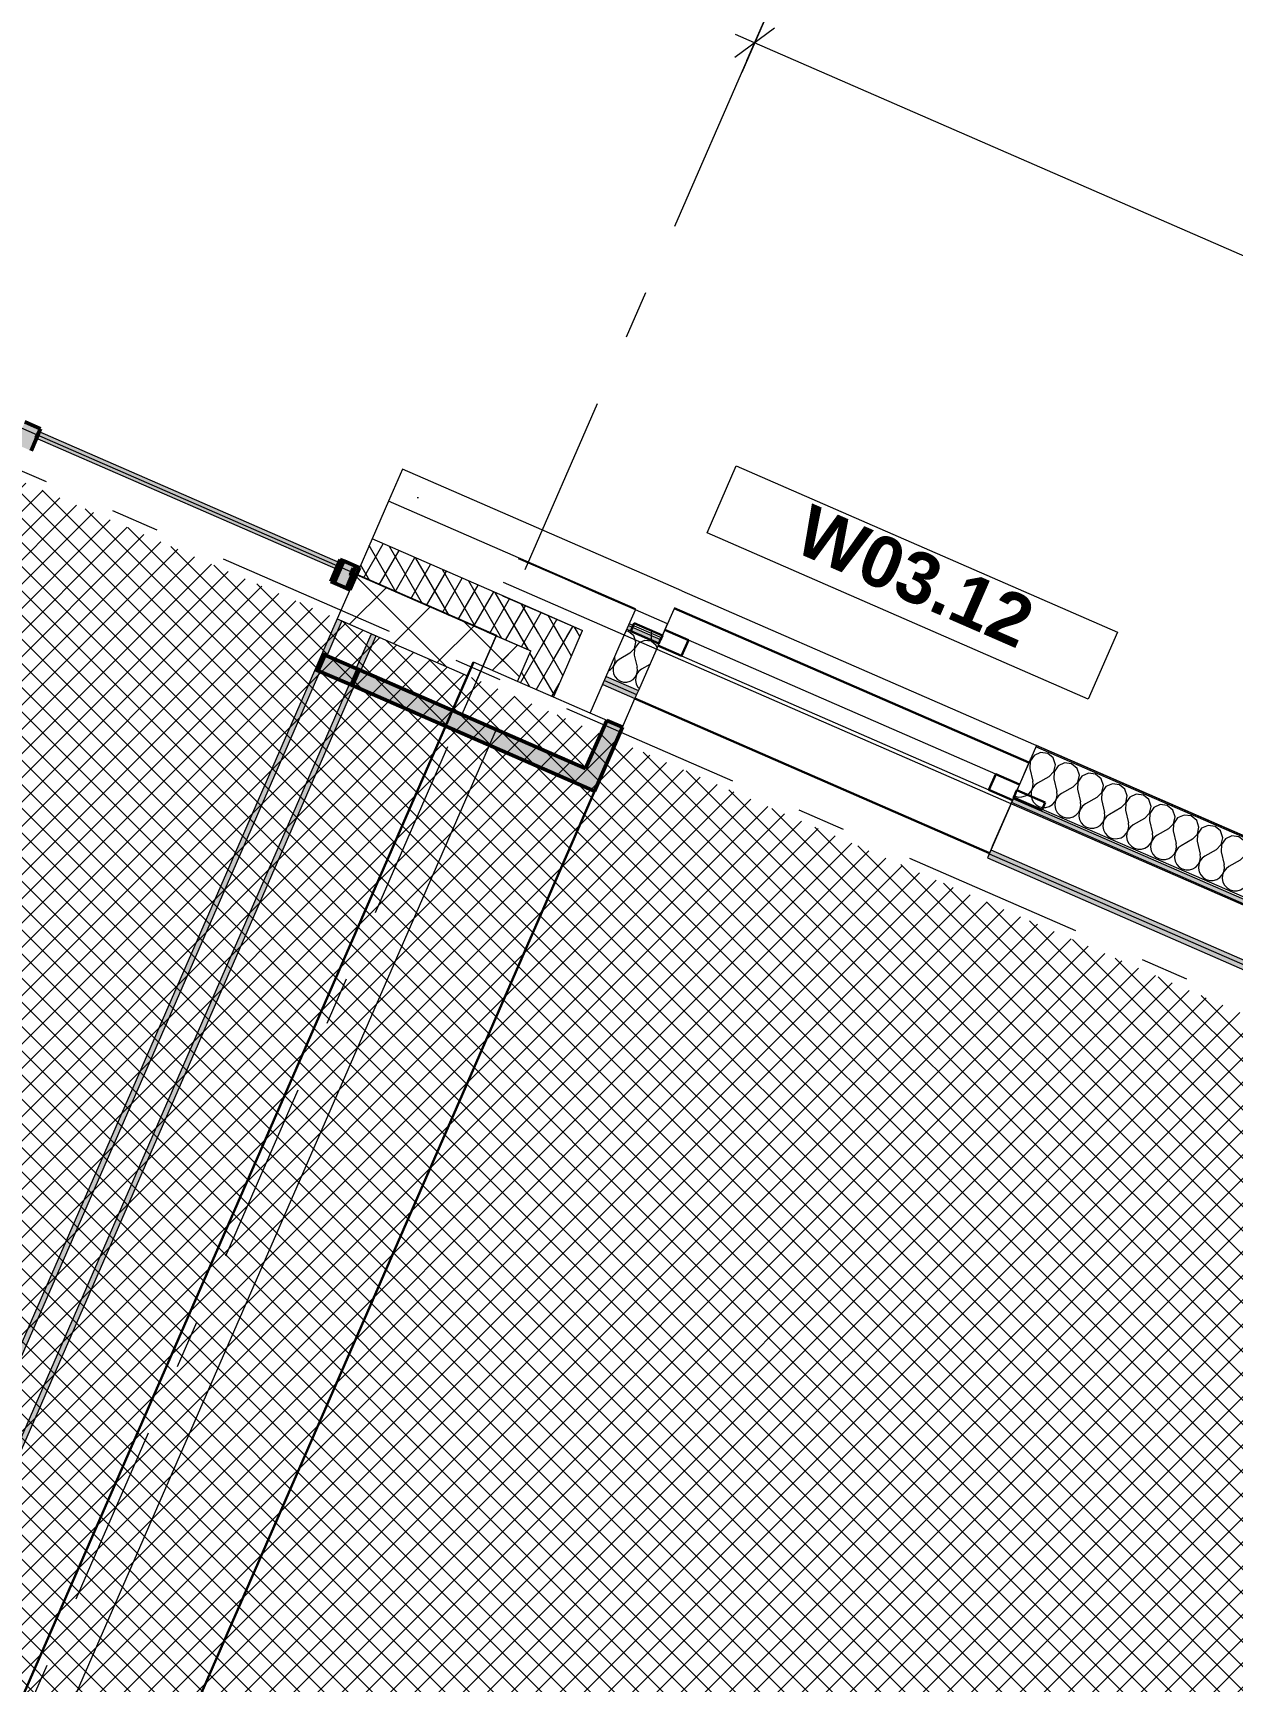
# Model space of a CAD drawing. Header units: millimetres. Extents: x -35034 to 431752, y -71616 to 25069.
# Drawn here: x 393862 to 397364, y -684 to 4130 of the extents above; entities that cross this region are included whole.
import ezdxf
from ezdxf.enums import TextEntityAlignment as Align

# ---------------------------------------------------------------- set-up
doc = ezdxf.new("R2010")
doc.units = ezdxf.units.MM
doc.header["$MEASUREMENT"] = 0
doc.linetypes.add('Double Dashed', pattern=[1093.611073, 529.166651, -211.666656, 141.111112, -211.666656])
for name, color, linetype in [('A-15-MG_Structural_Grid', 7, 'Continuous'), ('A-20-M_Floor_Slab', 7, 'Continuous'), ('A-25-M_Curtain_Wall', 7, 'Continuous'), ('A-25-M_Wall_Ext_Existing_HUB', 7, 'Continuous'), ('ArchiCAD Doors', 7, 'Continuous'), ('New_A-25-M_Wall_Ext', 7, 'Continuous'), ('New_A-25-M_Wall_Int', 7, 'Continuous'), ('New_A-95-D_Dim_Grid.Dim', 7, 'Continuous'), ('New_ArchiCAD Windows', 7, 'Continuous')]:
    doc.layers.add(name, color=color, linetype=linetype)
for name, color, linetype, lineweight, true_color in [('A-15-MG_Structural_Grid_Pen_No__163', 7, 'Continuous', 0, 0x750077), ('A-25-M_Curtain_Wall_Pen_No__144', 7, 'Continuous', 0, 0xc8c8c8), ('A-25-M_Curtain_Wall_Pen_No__165', 7, 'Continuous', 0, 0x006060), ('A-25-M_Curtain_Wall_Pen_No__27', 7, 'Continuous', 50, 0x2a2a2a), ('A-25-M_Wall_Ext_Existing_HUB_Pen_No__107', 7, 'Continuous', 15, 0xa6a6a6), ('A-25-M_Wall_Int_Pen_No__102', 7, 'Continuous', 15, 0xcccccc), ('A-35-M_FFE_Fixed_Pen_No__64', 7, 'Continuous', 20, 0x606060), ('New_A-25-M_Wall_Ext_Existing_HUB_Pen_No__107', 7, 'Continuous', 15, 0xa6a6a6), ('New_A-25-M_Wall_Ext_Existing_HUB_Pen_No__147', 7, 'Continuous', 0, 0x606060), ('New_A-25-M_Wall_Ext_Pen_No__107', 7, 'Continuous', 15, 0xa6a6a6), ('New_A-25-M_Wall_Ext_Pen_No__147', 7, 'Continuous', 0, 0x606060), ('New_A-25-M_Wall_Ext_Pen_No__43', 7, 'Continuous', 30, 0x444444), ('New_A-25-M_Wall_Int_Pen_No__107', 7, 'Continuous', 15, 0xa6a6a6), ('New_A-25-M_Wall_Int_Pen_No__27', 7, 'Continuous', 50, 0x2a2a2a), ('New_A-25-M_Wall_Int_Pen_No__81', 7, 'Continuous', 20, 0x6a6a6a), ('New_A-95-M-SFS_Edge_Pen_No__252', 7, 'Continuous', 13, 0xe8e8e8), ('New_ArchiCAD Windows_Pen_No__23', 7, 'Continuous', 30, 0x2a2a2a), ('New_ArchiCAD Windows_Pen_No__43', 7, 'Continuous', 30, 0x444444)]:
    doc.layers.add(name, color=color, linetype=linetype, lineweight=lineweight, true_color=true_color)
for name, color, linetype, lineweight in [('A-20-M_Floor_Slab_Pen_No__89', 8, 'Continuous', 20), ('A-25-M_Curtain_Wall_Pen_No__1', 7, 'Continuous', 13), ('A-25-M_Wall_Ext_Existing_HUB_Pen_No__1', 7, 'Continuous', 13), ('ArchiCAD Doors_Pen_No__1', 7, 'Continuous', 13), ('New_A-25-M_Wall_Ext_Existing_HUB_Pen_No__1', 7, 'Continuous', 13), ('New_A-25-M_Wall_Ext_Existing_HUB_Pen_No__150', 7, 'Continuous', 0), ('New_A-25-M_Wall_Ext_Pen_No__1', 7, 'Continuous', 13), ('New_A-25-M_Wall_Int_Pen_No__1', 7, 'Continuous', 13), ('New_A-95-D_Dim_Grid.Dim_Pen_No__4', 7, 'Continuous', 20), ('New_A-95-P_Text_1_50_GA_Pen_No__1', 7, 'Continuous', 13), ('New_ArchiCAD Windows_Pen_No__1', 7, 'Continuous', 13), ('New_ArchiCAD Windows_Pen_No__83', 8, 'Continuous', 20)]:
    doc.layers.add(name, color=color, linetype=linetype, lineweight=lineweight)
doc.styles.add('GENERATED_STYLE_1', font='')
doc.styles.add('GENERATED_STYLE_4', font='')
doc.styles.get('GENERATED_STYLE_1').set_extended_font_data('Swis721 BT', bold=True)
doc.styles.get('GENERATED_STYLE_4').set_extended_font_data('Swis721 BT')
doc.dimstyles.new('GENERATED_STYLE__4', dxfattribs={"dimtxt": 300, "dimasz": 95, "dimexe": 0.18, "dimexo": 0, "dimgap": 0.09, "dimtad": 1, "dimdec": 0, "dimzin": 0, "dimdsep": 46, "dimtxsty": 'GENERATED_STYLE_4', "dimblk": 'ARROWHEAD_2', "dimblk1": 'ARROWHEAD_2', "dimblk2": 'ARROWHEAD_2', "dimcen": 0.09, "dimclrd": 7, "dimclre": 7, "dimclrt": 7, "dimadec": 0, "dimazin": 0, "dimtfac": 1, "dimtdec": 4, "dimtmove": 0, "dimatfit": 3, "dimfxl": 1, "dimtolj": 1, "dimtzin": 0, "dimarcsym": 0})
pattern_1 = [(103.994, (341458.1, 0), (-1137.956, 451.319), [0, -965.2, 0, -1079.5, 0, -1031.875]), (73.994, (341458, 0), (-1195.13, 1745.31), [0, -520.7, 0, -869.95, 0, -333.375]), (33.994, (341146.5, -716.2), (785.414, 1814.82), [0, -317.5, 0, -1143, 0, -1492.25]), (23.994, (341146.5, -716.2), (250.276, 1972.774), [0, -158.75, 0, -749.3, 0, -857.25])]
pattern_2 = [(60, (341458.065, 0), (-43.30127, 25), []), (120, (341458.065, 0), (43.30127, 25), [])]
pattern_3 = [(45, (341458.06, 0), (-91.92388, 91.92388), []), (135, (341458.06, 0), (91.92388, 91.92388), [])]
pattern_4 = [(0, (341458.06, 0), (0, 130), []), (90, (341458.06, 0), (-130, 0), [])]

# ---------------------------------------------------------------- blocks, each defined once
blk = doc.blocks.new('*X704', base_point=(341458.1, 0))
at = {"layer": 'New_A-25-M_Wall_Ext_Existing_HUB_Pen_No__150', "linetype": 'Continuous'}
for p, q in [((395601.8, 2381.9), (395594, 2382.9)), ((395616.9, 2369.5), (395601.8, 2381.9)), ((395623.2, 2351), (395616.9, 2369.5)), ((395605.2, 2318.1), (395574.1, 2300.4)), ((395605.2, 2318.1), (395618.9, 2332)), ((395619.1, 2331.9), (395618.3, 2312.4)), ((395618.3, 2312.4), (395626.5, 2277.6)), ((395618.9, 2332), (395623.2, 2351)), ((395630.1, 2348), (395619.1, 2331.9)), ((395648, 2355.9), (395630.1, 2348)), ((395667.3, 2353.3), (395648, 2355.9)), ((395682.4, 2340.9), (395667.3, 2353.3)), ((395684.6, 2334.3), (395682.4, 2340.9)), ((395543.4, 2266.9), (395549.2, 2270.5)), ((395549.2, 2270.5), (395555.8, 2277.8)), ((395555.8, 2277.8), (395560.2, 2286.7)), ((395556.9, 2277.3), (395556.1, 2267.5)), ((395556.1, 2267.5), (395558, 2257.8)), ((395560.4, 2286.5), (395556.9, 2277.3)), ((395560.2, 2286.7), (395562, 2296.3)), ((395566.3, 2294.4), (395560.4, 2286.5)), ((395560.9, 2306.9), (395561, 2306.2)), ((395562, 2296.3), (395561, 2306.2)), ((395574.1, 2300.4), (395566.3, 2294.4)), ((395625.6, 2258.1), (395627.4, 2267.8)), ((395631.8, 2265.9), (395625.9, 2258)), ((395627.4, 2267.8), (395626.5, 2277.6)), ((395639.6, 2271.9), (395631.8, 2265.9)), ((395663.3, 2285.3), (395639.6, 2271.9)), ((395558, 2257.8), (395562.4, 2249)), ((395562.4, 2249), (395569.1, 2241.8)), ((395569.1, 2241.8), (395577.5, 2236.6)), ((395577.5, 2236.6), (395587, 2234)), ((395587, 2234), (395596.8, 2234)), ((395596.8, 2234), (395606.3, 2236.8)), ((395606.3, 2236.8), (395614.6, 2242)), ((395614.6, 2242), (395621.3, 2249.3)), ((395621.3, 2249.3), (395625.6, 2258.1)), ((395622.4, 2248.8), (395621.6, 2239)), ((395621.6, 2239), (395623.4, 2229.3)), ((395625.9, 2258), (395622.4, 2248.8)), ((395623.4, 2229.3), (395627.9, 2220.5)), ((395627.9, 2220.5), (395632.7, 2215.2))]:
    blk.add_line(p, q, dxfattribs=at)
blk = doc.blocks.new('Simple Window Opening_2')
at = {"layer": 'New_ArchiCAD Windows_Pen_No__1', "linetype": 'Continuous'}
for p, q in [((-5735.2, -0.5), (-5735.2, 139.5)), ((-5735.2, -115.5), (-5735.2, -0.5)), ((-5735.2, -232.5), (-5735.2, -115.5)), ((-5735.2, -335), (-5735.2, -232.5))]:
    blk.add_line(p, q, dxfattribs=at)
at = {"layer": 'New_ArchiCAD Windows_Pen_No__23', "linetype": 'Continuous'}
for p, q in [((-5735.2, 139.5), (5735.2, 139.5)), ((-5735.2, -335), (5735.2, -335))]:
    blk.add_line(p, q, dxfattribs=at)
blk = doc.blocks.new('Wall_195_1', base_point=(386093.5, -19661.2))
at = {"layer": 'A-25-M_Wall_Ext_Existing_HUB_Pen_No__107', "linetype": 'Continuous'}
h = blk.add_hatch(dxfattribs=at)
h.set_pattern_fill('Batt_Insulation_0001', color=256, style=0, pattern_type=2)
h.set_pattern_definition(pattern_2)
h.paths.add_polyline_path([(395233.3, 2486.4), (395187.3, 2380.9), (395315.6, 2325), (395361.6, 2430.4)])
h = blk.add_hatch(dxfattribs=at)
h.set_pattern_fill('Batt_Insulation_0001', color=256, style=0, pattern_type=2)
h.set_pattern_definition(pattern_2)
h.paths.add_polyline_path([(395361.6, 2430.4), (395315.6, 2325), (395421.1, 2279), (395467, 2384.4)])
h = blk.add_hatch(dxfattribs=at)
h.set_pattern_fill('613_01__ad_AR_SAND_0001', color=256, style=0, pattern_type=2)
h.set_pattern_definition(pattern_1)
h.paths.add_polyline_path([(395697.4, 2363.7), (395715.2, 2404.5), (395621.3, 2445.4), (395603.5, 2404.7)])
h = blk.add_hatch(dxfattribs=at)
h.set_pattern_fill('Concrete_Block_0001', color=256, style=0, pattern_type=2)
h.set_pattern_definition(pattern_3)
h.paths.add_polyline_path([(395187.3, 2380.9), (395148.5, 2291.9), (395276.8, 2235.9), (395315.6, 2325)])
h = blk.add_hatch(dxfattribs=at)
h.set_pattern_fill('Batt_Insulation_0001', color=256, style=0, pattern_type=2)
h.set_pattern_definition(pattern_2)
h.paths.add_polyline_path([(395315.6, 2325), (395276.8, 2235.9), (395382.2, 2189.9), (395421.1, 2279)])
h = blk.add_hatch(dxfattribs=at)
h.set_pattern_fill('613_01__ad_AR_SAND_0001', color=256, style=0, pattern_type=2)
h.set_pattern_definition(pattern_1)
h.paths.add_polyline_path([(395525.9, 2226.9), (395489.5, 2143.2), (395583.4, 2102.2), (395619.9, 2185.9)])
at = {"layer": 'New_A-25-M_Wall_Ext_Existing_HUB_Pen_No__107', "linetype": 'Continuous'}
for points in [[(395531.1, 2238.8), (395525.9, 2226.9), (395619.9, 2185.9), (395625.1, 2197.8)], [(395536.3, 2250.7), (395531.1, 2238.8), (395625.1, 2197.8), (395630.3, 2209.7)]]:
    blk.add_hatch(color=256, dxfattribs=at).paths.add_polyline_path(points)
at = {"layer": 'New_A-25-M_Wall_Ext_Existing_HUB_Pen_No__147', "linetype": 'Continuous'}
blk.add_hatch(color=256, dxfattribs=at).paths.add_polyline_path([(395601.1, 2399.2), (395596.3, 2388.2), (395690.2, 2347.2), (395695, 2358.2)])
at = {"layer": 'A-25-M_Wall_Ext_Existing_HUB_Pen_No__1', "linetype": 'Continuous'}
for p, q in [((395408.6, 2538.2), (395280.3, 2594.1)), ((395514, 2492.2), (395408.6, 2538.2)), ((395233.3, 2486.4), (395361.6, 2430.4)), ((395621.3, 2445.4), (395514, 2492.2)), ((395361.6, 2430.4), (395467, 2384.4)), ((395574.3, 2337.7), (395621.3, 2445.4)), ((395715.2, 2404.5), (395621.3, 2445.4)), ((395187.3, 2380.9), (395315.6, 2325)), ((395421.1, 2279), (395467, 2384.4)), ((395276.8, 2235.9), (395315.6, 2325)), ((395489.5, 2143.2), (395574.3, 2337.7)), ((395382.2, 2189.9), (395421.1, 2279))]:
    blk.add_line(p, q, dxfattribs=at)
at = {"layer": 'A-25-M_Wall_Ext_Existing_HUB_Pen_No__1', "linetype": 'Continuous', "flags": 128}
for points in [[(395697.4, 2363.7), (395715.2, 2404.5)], [(395583.4, 2102.2), (395619.9, 2185.9)]]:
    blk.add_lwpolyline(points, dxfattribs=at)
at = {"layer": 'New_A-25-M_Wall_Ext_Existing_HUB_Pen_No__1', "linetype": 'Continuous'}
for p, q in [((395596.3, 2388.2), (395690.2, 2347.2)), ((395601.1, 2399.2), (395695, 2358.2)), ((395697.4, 2363.7), (395603.5, 2404.7)), ((395525.9, 2226.9), (395619.9, 2185.9)), ((395531.1, 2238.8), (395625.1, 2197.8)), ((395536.3, 2250.7), (395630.3, 2209.7))]:
    blk.add_line(p, q, dxfattribs=at)
at = {"layer": 'A-25-M_Wall_Ext_Existing_HUB', "color": 250, "lineweight": 50, "true_color": 0x2a2a2a}
blk.add_blockref('*X704', (341458.1, 0), dxfattribs=at)
at = {"layer": 'New_ArchiCAD Windows', "color": 251, "linetype": 'Continuous', "lineweight": 20, "true_color": 0x606060, "xscale": -0.9999999999999999, "zscale": 1000, "rotation": 66.44041557657027}
blk.add_blockref('Simple Window Opening_2', (392984, -3021), dxfattribs=at)
blk = doc.blocks.new('Slab_4_1', base_point=(349154.7, 5872.1))
at = {"layer": 'A-20-M_Floor_Slab_Pen_No__89', "linetype": 'Continuous', "flags": 128}
blk.add_lwpolyline([(360868.7, 17348.4), (395215.4, 2371.5), (395114.2, 2139.5), (395215, 2095.5), (388101.6, -14217.9), (385088.2, -12903.9), (382990, -17715.8), (382962.7, -17778.4), (373440.9, -13626.4), (354114.4, -5199.1)], dxfattribs=at)
blk = doc.blocks.new('Curtain Wall_17_1', base_point=(341458.1, 0))
at = {"layer": 'A-25-M_Curtain_Wall_Pen_No__144', "linetype": 'Continuous'}
for points in [[(393884.1, 2974.1), (393838.3, 2994.1), (393810.3, 2929.9), (393856.2, 2909.9)], [(394805.4, 2572.4), (394759.5, 2592.4), (394731.6, 2528.2), (394777.4, 2508.2)], [(394815.3, 2568), (394769.5, 2588), (394741.5, 2523.9), (394787.4, 2503.9)]]:
    blk.add_hatch(color=256, dxfattribs=at).paths.add_polyline_path(points)
at = {"layer": 'A-25-M_Curtain_Wall_Pen_No__165', "linetype": 'Continuous', "lineweight": 0, "true_color": 0x001818}
for points in [[(394760.1, 2581.2), (393875.6, 2966.9), (393867.6, 2948.6), (394752.1, 2562.9)], [(394785, 2548.5), (394788.8, 2546.9), (394796.8, 2565.2), (394793, 2566.9)]]:
    blk.add_hatch(color=168, dxfattribs=at).paths.add_polyline_path(points)
at = {"layer": 'A-25-M_Curtain_Wall_Pen_No__1', "linetype": 'Continuous'}
for p, q in [((393875.6, 2966.9), (393867.6, 2948.6)), ((393867.6, 2948.6), (394752.1, 2562.9)), ((394760.1, 2581.2), (393875.6, 2966.9)), ((394752.1, 2562.9), (394760.1, 2581.2)), ((394793, 2566.9), (394785, 2548.5)), ((394788.8, 2546.9), (394796.8, 2565.2)), ((394796.8, 2565.2), (394793, 2566.9)), ((394785, 2548.5), (394788.8, 2546.9))]:
    blk.add_line(p, q, dxfattribs=at)
at = {"layer": 'A-25-M_Curtain_Wall_Pen_No__27', "linetype": 'Continuous'}
for p, q in [((393884.1, 2974.1), (393838.3, 2994.1)), ((393856.2, 2909.9), (393884.1, 2974.1)), ((394759.5, 2592.4), (394731.6, 2528.2)), ((394769.5, 2588), (394741.5, 2523.9)), ((394805.4, 2572.4), (394759.5, 2592.4)), ((394815.3, 2568), (394769.5, 2588)), ((394777.4, 2508.2), (394805.4, 2572.4)), ((394787.4, 2503.9), (394815.3, 2568)), ((394731.6, 2528.2), (394777.4, 2508.2)), ((394741.5, 2523.9), (394787.4, 2503.9))]:
    blk.add_line(p, q, dxfattribs=at)
blk = doc.blocks.new('Simple Door Opening_2')
at = {"layer": 'ArchiCAD Doors_Pen_No__1', "linetype": 'Continuous'}
for p, q in [((-4055, 337.5), (-4055, 477.5)), ((-4055, 222.5), (-4055, 337.5)), ((-4055, 102.5), (-4055, 222.5)), ((-4055, 0), (-4055, 102.5))]:
    blk.add_line(p, q, dxfattribs=at)
blk = doc.blocks.new('Wall_198_1', base_point=(395757.2, 2500.7))
at = {"layer": 'A-25-M_Wall_Ext_Existing_HUB_Pen_No__107', "linetype": 'Continuous'}
h = blk.add_hatch(dxfattribs=at)
h.set_pattern_fill('613_01__ad_AR_SAND_0001', color=256, style=0, pattern_type=2)
h.set_pattern_definition(pattern_1)
h.paths.add_polyline_path([(395663.2, 2541.6), (394941.3, 2856.4), (394900.4, 2762.4), (395622.2, 2447.7)])
h = blk.add_hatch(dxfattribs=at)
h.set_pattern_fill('Batt_Insulation_0001', color=256, style=0, pattern_type=2)
h.set_pattern_definition(pattern_2)
h.paths.add_polyline_path([(395361.6, 2430.4), (394852.4, 2652.4), (394806.4, 2547), (395314.8, 2325.3), (395316, 2325.8)])
h = blk.add_hatch(dxfattribs=at)
h.set_pattern_fill('Concrete_Block_0001', color=256, style=0, pattern_type=2)
h.set_pattern_definition(pattern_3)
h.paths.add_polyline_path([(394806.4, 2547), (394750.5, 2418.7), (395131.4, 2252.6), (395187.3, 2380.9)])
h = blk.add_hatch(dxfattribs=at)
h.set_pattern_fill('613_01__ad_AR_SAND_0001', color=256, style=0, pattern_type=2)
h.set_pattern_definition(pattern_1)
h.paths.add_polyline_path([(395622.2, 2447.7), (395622.8, 2447.4), (395757.2, 2500.7), (395663.2, 2541.6)])
h = blk.add_hatch(dxfattribs=at)
h.set_pattern_fill('Batt_Insulation_0001', color=256, style=0, pattern_type=2)
h.set_pattern_definition(pattern_2)
h.paths.add_polyline_path([(395316, 2325.8), (395465.6, 2385.1), (395361.6, 2430.4)])
h = blk.add_hatch(dxfattribs=at)
h.set_pattern_fill('613_01__ad_AR_SAND_0001', color=256, style=0, pattern_type=2)
h.set_pattern_definition(pattern_1)
h.paths.add_polyline_path([(395622, 2447.1), (395622.8, 2447.4), (395622.2, 2447.7)])
h = blk.add_hatch(dxfattribs=at)
h.set_pattern_fill('Concrete_Block_0001', color=256, style=0, pattern_type=2)
h.set_pattern_definition(pattern_3)
h.paths.add_polyline_path([(395131.4, 2252.6), (395314.8, 2325.3), (395187.3, 2380.9)])
at = {"layer": 'A-25-M_Wall_Ext_Existing_HUB_Pen_No__1', "linetype": 'Continuous'}
for p, q in [((395515, 2494.4), (394900.4, 2762.4)), ((395361.6, 2430.4), (394852.4, 2652.4)), ((395187.3, 2380.9), (394806.4, 2547)), ((395622.2, 2447.7), (395515, 2494.4)), ((395465.6, 2385.1), (395361.6, 2430.4)), ((395622, 2447.1), (395622.2, 2447.7)), ((395314.8, 2325.3), (395187.3, 2380.9))]:
    blk.add_line(p, q, dxfattribs=at)
at = {"layer": 'A-25-M_Wall_Ext_Existing_HUB_Pen_No__1', "linetype": 'Continuous', "flags": 128}
for points in [[(395663.2, 2541.6), (394941.3, 2856.4)], [(395757.2, 2500.7), (395663.2, 2541.6)], [(394750.5, 2418.7), (395131.4, 2252.6)]]:
    blk.add_lwpolyline(points, dxfattribs=at)
at = {"layer": 'ArchiCAD Doors', "color": 251, "linetype": 'Continuous', "lineweight": 20, "true_color": 0x606060, "zscale": 1000, "rotation": 156.4402661014118}
blk.add_blockref('Simple Door Opening_2', (391224.4, 4477.2), dxfattribs=at)
blk = doc.blocks.new('Wall_218_1', base_point=(394864.2, 2369.1))
at = {"layer": 'New_A-25-M_Wall_Int_Pen_No__107', "linetype": 'Continuous'}
for points in [[(394719.9, 2311.1), (394764.2, 2412.7), (394750.5, 2418.7), (394706.2, 2317.1)], [(394819.8, 2267.5), (394864.2, 2369.1), (394850.4, 2375.1), (394806.1, 2273.5)], [(393232.2, -1100.7), (394699.9, 2265.2), (394686.2, 2271.2), (393218.5, -1094.7)], [(393298.4, -1221.7), (394799.8, 2221.7), (394786.1, 2227.7), (393284.6, -1215.7)], [(393232.2, -1100.7), (393218.5, -1094.7), (393227.5, -1111.5)], [(393283.7, -1215.3), (393284.3, -1216.4), (393284.6, -1215.7)], [(393284.6, -1215.7), (393284.3, -1216.4), (393293.4, -1233.2), (393298.4, -1221.7)]]:
    blk.add_hatch(color=256, dxfattribs=at).paths.add_polyline_path(points)
at = {"layer": 'New_A-25-M_Wall_Int_Pen_No__81', "linetype": 'Continuous', "lineweight": 0, "true_color": 0x353535}
for points in [[(394699.9, 2265.2), (394719.9, 2311.1), (394706.2, 2317.1), (394686.2, 2271.2)], [(394786.1, 2227.7), (394806.1, 2273.5), (394719.9, 2311.1), (394699.9, 2265.2)], [(394799.8, 2221.7), (394819.8, 2267.5), (394806.1, 2273.5), (394786.1, 2227.7)]]:
    blk.add_hatch(color=250, dxfattribs=at).paths.add_polyline_path(points)
at = {"layer": 'New_A-25-M_Wall_Int_Pen_No__1', "linetype": 'Continuous'}
for p, q in [((394764.2, 2412.7), (394719.9, 2311.1)), ((394806.1, 2273.5), (394850.4, 2375.1)), ((394699.9, 2265.2), (393227.5, -1111.5)), ((393313.4, -1149.7), (394786.1, 2227.7)), ((393284.6, -1215.7), (393313.4, -1149.7)), ((393283.7, -1215.3), (393284.6, -1215.7))]:
    blk.add_line(p, q, dxfattribs=at)
at = {"layer": 'New_A-25-M_Wall_Int_Pen_No__1', "linetype": 'Continuous', "flags": 128}
for points in [[(394750.5, 2418.7), (393218.5, -1094.7)], [(394750.5, 2418.7), (394764.2, 2412.7)], [(394764.2, 2412.7), (394850.4, 2375.1)], [(394819.8, 2267.5), (394864.2, 2369.1)], [(394850.4, 2375.1), (394864.2, 2369.1)], [(393293.4, -1233.2), (394799.8, 2221.7)]]:
    blk.add_lwpolyline(points, dxfattribs=at)
at = {"layer": 'New_A-25-M_Wall_Int_Pen_No__27', "linetype": 'Continuous'}
for p, q in [((394719.9, 2311.1), (394706.2, 2317.1)), ((394806.1, 2273.5), (394719.9, 2311.1)), ((394686.2, 2271.2), (394699.9, 2265.2)), ((394699.9, 2265.2), (394786.1, 2227.7)), ((394819.8, 2267.5), (394806.1, 2273.5)), ((394786.1, 2227.7), (394799.8, 2221.7))]:
    blk.add_line(p, q, dxfattribs=at)
blk = doc.blocks.new('Window 19_5')
at = {"layer": 'New_ArchiCAD Windows_Pen_No__1', "linetype": 'Continuous'}
for p, q in [((-564.9, 0), (-564.9, -18)), ((-564.9, 0), (-564.9, -18)), ((564.9, 0), (564.9, -18)), ((564.9, 0), (564.9, -18)), ((-564.9, -43), (-564.9, -50)), ((564.9, -43), (564.9, -50))]:
    blk.add_line(p, q, dxfattribs=at)
at = {"layer": 'New_ArchiCAD Windows_Pen_No__23', "linetype": 'Continuous'}
for p, q in [((-564.9, 69.5), (564.9, 69.5)), ((-564.9, -219), (564.9, -219))]:
    blk.add_line(p, q, dxfattribs=at)
at = {"layer": 'New_ArchiCAD Windows_Pen_No__43', "linetype": 'Continuous'}
for p, q in [((-564.9, 0), (-489.9, 0)), ((-489.9, 0), (-489.9, -50)), ((489.9, -50), (489.9, 0)), ((489.9, 0), (564.9, 0)), ((-564.9, -18), (-564.9, -25)), ((-564.9, -25), (-564.9, -31)), ((-564.9, -31), (-564.9, -43)), ((564.9, -18), (564.9, -25)), ((564.9, -25), (564.9, -31)), ((564.9, -31), (564.9, -43)), ((-489.9, -50), (-564.9, -50)), ((564.9, -50), (489.9, -50))]:
    blk.add_line(p, q, dxfattribs=at)
at = {"layer": 'New_ArchiCAD Windows_Pen_No__83', "linetype": 'Continuous'}
for p, q in [((-489.9, 0), (489.9, 0)), ((489.9, -50), (-489.9, -50))]:
    blk.add_line(p, q, dxfattribs=at)
blk = doc.blocks.new('Wall_225_1', base_point=(396655.5, 1734.3))
at = {"layer": 'New_A-25-M_Wall_Ext', "linetype": 'Continuous', "lineweight": 0, "true_color": 0x000000}
h = blk.add_hatch(dxfattribs=at)
h.set_pattern_fill('Rigid_Insulation_0001', color=178, style=0, pattern_type=2)
h.set_pattern_definition(pattern_4)
h.paths.add_polyline_path([(395690.2, 2347.2), (395700.2, 2370.1), (395617.7, 2406.1), (395607.8, 2383.2)])
h = blk.add_hatch(dxfattribs=at)
h.set_pattern_fill('Rigid_Insulation_0001', color=178, style=0, pattern_type=2)
h.set_pattern_definition(pattern_4)
h.paths.add_polyline_path([(396725.8, 1895.6), (396808.3, 1859.7), (396818.3, 1882.6), (396735.8, 1918.6)])
at = {"layer": 'New_A-25-M_Wall_Ext_Pen_No__1', "linetype": 'Continuous'}
for p, q in [((395733.4, 2446.2), (395707.4, 2386.6)), ((395733.4, 2446.2), (395707.4, 2386.6)), ((395735.2, 2450.3), (395733.4, 2446.2)), ((395707.4, 2386.6), (395700.2, 2370.1)), ((395707.4, 2386.6), (395700.2, 2370.1)), ((395687.5, 2340.8), (395630.3, 2209.7)), ((395690.2, 2347.2), (395687.5, 2340.8)), ((395625.1, 2197.8), (395619.9, 2185.9)), ((395630.3, 2209.7), (395625.1, 2197.8)), ((396769, 1994.6), (396743, 1935.1)), ((396769, 1994.6), (396743, 1935.1)), ((396770.8, 1998.8), (396769, 1994.6)), ((396743, 1935.1), (396735.8, 1918.6)), ((396743, 1935.1), (396735.8, 1918.6)), ((396723, 1889.2), (396665.9, 1758.2)), ((396725.8, 1895.6), (396723, 1889.2)), ((396660.7, 1746.2), (396655.5, 1734.3)), ((396665.9, 1758.2), (396660.7, 1746.2))]:
    blk.add_line(p, q, dxfattribs=at)
at = {"layer": 'New_A-25-M_Wall_Ext_Pen_No__43', "linetype": 'Continuous'}
for p, q in [((395617.7, 2406.1), (395607.8, 2383.2)), ((395607.8, 2383.2), (395690.2, 2347.2)), ((395700.2, 2370.1), (395617.7, 2406.1)), ((395697.4, 2363.7), (395695, 2358.2)), ((395700.2, 2370.1), (395697.4, 2363.7)), ((395695, 2358.2), (395690.2, 2347.2)), ((396730.6, 1906.6), (396725.8, 1895.6)), ((396808.3, 1859.7), (396725.8, 1895.6)), ((396733, 1912.1), (396730.6, 1906.6)), ((396735.8, 1918.6), (396733, 1912.1)), ((396735.8, 1918.6), (396818.3, 1882.6)), ((396818.3, 1882.6), (396808.3, 1859.7))]:
    blk.add_line(p, q, dxfattribs=at)
at = {"layer": 'New_ArchiCAD Windows', "color": 251, "linetype": 'Continuous', "lineweight": 20, "true_color": 0x606060, "xscale": -1, "zscale": 1000, "rotation": 336.440411583996}
blk.add_blockref('Window 19_5', (396225.2, 2160.8), dxfattribs=at)
blk = doc.blocks.new('*X788', base_point=(341458.1, 0))
at = {"layer": 'New_A-25-M_Wall_Ext_Pen_No__107', "linetype": 'Continuous'}
for p, q in [((396805.2, 2028.5), (396786.1, 2020)), ((396825.8, 2025.7), (396805.2, 2028.5)), ((396841.9, 2012.5), (396825.8, 2025.7)), ((396771.4, 2000.2), (396774.1, 2003)), ((396774.4, 2002.8), (396773.5, 1982)), ((396773.5, 1982), (396782.3, 1945)), ((396774.1, 2003), (396775.8, 2010.3)), ((396786.1, 2020), (396774.4, 2002.8)), ((396848.6, 1992.8), (396841.9, 2012.5)), ((396844, 1972.5), (396848.6, 1992.8)), ((396856, 1989.6), (396844.3, 1972.4)), ((396875, 1998.1), (396856, 1989.6)), ((396895.6, 1995.3), (396875, 1998.1)), ((396911.7, 1982), (396895.6, 1995.3)), ((396918.5, 1962.3), (396911.7, 1982)), ((396781.3, 1924.2), (396783.3, 1934.5)), ((396787.9, 1932.5), (396781.6, 1924)), ((396783.3, 1934.5), (396782.3, 1945)), ((396796.2, 1938.9), (396787.9, 1932.5)), ((396829.4, 1957.7), (396796.2, 1938.9)), ((396829.4, 1957.7), (396844, 1972.5)), ((396844.3, 1972.4), (396843.3, 1951.6)), ((396843.3, 1951.6), (396852.1, 1914.5)), ((396899.2, 1927.2), (396866.1, 1908.4)), ((396899.2, 1927.2), (396913.8, 1942)), ((396914.1, 1941.9), (396913.2, 1921.1)), ((396913.8, 1942), (396918.5, 1962.3)), ((396925.8, 1959.1), (396914.1, 1941.9)), ((396944.8, 1967.6), (396925.8, 1959.1)), ((396965.5, 1964.8), (396944.8, 1967.6)), ((396981.6, 1951.6), (396965.5, 1964.8)), ((396988.3, 1931.9), (396981.6, 1951.6)), ((396983.7, 1911.6), (396988.3, 1931.9)), ((396995.7, 1928.7), (396983.9, 1911.5)), ((397014.7, 1937.2), (396995.7, 1928.7)), ((397035.3, 1934.4), (397014.7, 1937.2)), ((397051.4, 1921.1), (397035.3, 1934.4)), ((396728.6, 1902.1), (396730, 1901.3)), ((396730, 1901.3), (396740.1, 1898.4)), ((396740.1, 1898.4), (396750.6, 1898.5)), ((396750.6, 1898.5), (396760.7, 1901.4)), ((396760.7, 1901.4), (396769.6, 1907)), ((396769.6, 1907), (396776.7, 1914.7)), ((396776.7, 1914.7), (396781.3, 1924.2)), ((396777.9, 1914.2), (396777, 1903.7)), ((396777, 1903.7), (396779, 1893.4)), ((396781.6, 1924), (396777.9, 1914.2)), ((396779, 1893.4), (396783.7, 1884)), ((396783.7, 1884), (396790.8, 1876.3)), ((396839.5, 1876.5), (396846.5, 1884.3)), ((396846.5, 1884.3), (396851.2, 1893.7)), ((396847.7, 1883.8), (396846.8, 1873.3)), ((396851.5, 1893.6), (396847.7, 1883.8)), ((396851.2, 1893.7), (396853.1, 1904)), ((396857.7, 1902), (396851.5, 1893.6)), ((396853.1, 1904), (396852.1, 1914.5)), ((396866.1, 1908.4), (396857.7, 1902)), ((396913.2, 1921.1), (396921.9, 1884.1)), ((396922.9, 1873.6), (396921.9, 1884.1)), ((396935.9, 1878), (396927.6, 1871.6)), ((396969, 1896.8), (396935.9, 1878)), ((396969, 1896.8), (396983.7, 1911.6)), ((396983.9, 1911.5), (396983, 1890.7)), ((396983, 1890.7), (396991.8, 1853.6)), ((397038.9, 1866.3), (397053.5, 1881.1)), ((397058.1, 1901.4), (397051.4, 1921.1)), ((397053.8, 1881), (397052.9, 1860.2)), ((397053.5, 1881.1), (397058.1, 1901.4)), ((397065.5, 1898.2), (397053.8, 1881)), ((397084.5, 1906.7), (397065.5, 1898.2)), ((397105.2, 1903.9), (397084.5, 1906.7)), ((397121.2, 1890.7), (397105.2, 1903.9)), ((397128, 1871), (397121.2, 1890.7)), ((396790.8, 1876.3), (396799.8, 1870.8)), ((396799.8, 1870.8), (396809.9, 1868)), ((396809.9, 1868), (396820.4, 1868)), ((396820.4, 1868), (396830.5, 1870.9)), ((396830.5, 1870.9), (396839.5, 1876.5)), ((396846.8, 1873.3), (396848.8, 1863)), ((396848.8, 1863), (396853.6, 1853.6)), ((396853.6, 1853.6), (396860.7, 1845.9)), ((396860.7, 1845.9), (396869.6, 1840.4)), ((396869.6, 1840.4), (396879.8, 1837.5)), ((396879.8, 1837.5), (396890.3, 1837.6)), ((396890.3, 1837.6), (396900.4, 1840.5)), ((396900.4, 1840.5), (396909.3, 1846)), ((396909.3, 1846), (396916.4, 1853.8)), ((396916.4, 1853.8), (396921, 1863.3)), ((396917.6, 1853.3), (396916.7, 1842.8)), ((396916.7, 1842.8), (396918.7, 1832.5)), ((396921.3, 1863.1), (396917.6, 1853.3)), ((396918.7, 1832.5), (396923.4, 1823.1)), ((396921, 1863.3), (396922.9, 1873.6)), ((396927.6, 1871.6), (396921.3, 1863.1)), ((396986.2, 1823.4), (396990.9, 1832.8)), ((396991.1, 1832.7), (396987.4, 1822.9)), ((396990.9, 1832.8), (396992.8, 1843.1)), ((396997.4, 1841.1), (396991.1, 1832.7)), ((396992.8, 1843.1), (396991.8, 1853.6)), ((397005.8, 1847.5), (396997.4, 1841.1)), ((397038.9, 1866.3), (397005.8, 1847.5)), ((397052.9, 1860.2), (397061.6, 1823.1)), ((397108.7, 1835.9), (397075.6, 1817.1)), ((397108.7, 1835.9), (397123.3, 1850.7)), ((397123.6, 1850.6), (397122.7, 1829.8)), ((397122.7, 1829.8), (397131.5, 1792.7)), ((397123.3, 1850.7), (397128, 1871)), ((397135.3, 1867.8), (397123.6, 1850.6)), ((397154.4, 1876.2), (397135.3, 1867.8)), ((397175, 1873.5), (397154.4, 1876.2)), ((397191.1, 1860.2), (397175, 1873.5)), ((397197.8, 1840.5), (397191.1, 1860.2)), ((397193.2, 1820.2), (397197.8, 1840.5)), ((397205.2, 1837.3), (397193.5, 1820.1)), ((397224.2, 1845.8), (397205.2, 1837.3)), ((397244.8, 1843), (397224.2, 1845.8)), ((397260.9, 1829.8), (397244.8, 1843)), ((397267.6, 1810.1), (397260.9, 1829.8)), ((396923.4, 1823.1), (396930.5, 1815.4)), ((396930.5, 1815.4), (396939.5, 1809.9)), ((396939.5, 1809.9), (396949.6, 1807.1)), ((396949.6, 1807.1), (396960.1, 1807.1)), ((396960.1, 1807.1), (396970.2, 1810)), ((396970.2, 1810), (396979.1, 1815.6)), ((396979.1, 1815.6), (396986.2, 1823.4)), ((396987.4, 1822.9), (396986.5, 1812.4)), ((396986.5, 1812.4), (396988.5, 1802.1)), ((396988.5, 1802.1), (396993.2, 1792.7)), ((396993.2, 1792.7), (397000.4, 1784.9)), ((397000.4, 1784.9), (397009.3, 1779.5)), ((397040.1, 1779.6), (397049, 1785.1)), ((397049, 1785.1), (397056, 1792.9)), ((397056, 1792.9), (397060.7, 1802.3)), ((397057.3, 1792.4), (397056.3, 1781.9)), ((397056.3, 1781.9), (397058.3, 1771.6)), ((397061, 1802.2), (397057.3, 1792.4)), ((397060.7, 1802.3), (397062.6, 1812.7)), ((397067.3, 1810.7), (397061, 1802.2)), ((397062.6, 1812.7), (397061.6, 1823.1)), ((397075.6, 1817.1), (397067.3, 1810.7)), ((397130.5, 1771.9), (397132.5, 1782.2)), ((397132.5, 1782.2), (397131.5, 1792.7)), ((397145.4, 1786.6), (397137.1, 1780.2)), ((397178.6, 1805.4), (397145.4, 1786.6)), ((397178.6, 1805.4), (397193.2, 1820.2)), ((397193.5, 1820.1), (397192.5, 1799.3)), ((397192.5, 1799.3), (397201.3, 1762.2)), ((397248.4, 1774.9), (397263, 1789.8)), ((397263.3, 1789.7), (397262.4, 1768.9)), ((397263, 1789.8), (397267.6, 1810.1)), ((397275, 1806.9), (397263.3, 1789.7)), ((397294, 1815.3), (397275, 1806.9)), ((397314.7, 1812.5), (397294, 1815.3)), ((397330.8, 1799.3), (397314.7, 1812.5)), ((397337.5, 1779.6), (397330.8, 1799.3)), ((397363.9, 1784.9), (397344.9, 1776.4)), ((397384.5, 1782.1), (397363.9, 1784.9)), ((397400.6, 1768.9), (397384.5, 1782.1)), ((397009.3, 1779.5), (397019.4, 1776.6)), ((397019.4, 1776.6), (397030, 1776.7)), ((397030, 1776.7), (397040.1, 1779.6)), ((397058.3, 1771.6), (397063.1, 1762.2)), ((397063.1, 1762.2), (397070.2, 1754.5)), ((397070.2, 1754.5), (397079.2, 1749)), ((397079.2, 1749), (397089.3, 1746.2)), ((397089.3, 1746.2), (397099.8, 1746.2)), ((397099.8, 1746.2), (397109.9, 1749.1)), ((397109.9, 1749.1), (397118.8, 1754.7)), ((397118.8, 1754.7), (397125.9, 1762.5)), ((397125.9, 1762.5), (397130.5, 1771.9)), ((397127.1, 1761.9), (397126.2, 1751.5)), ((397126.2, 1751.5), (397128.2, 1741.2)), ((397130.8, 1771.8), (397127.1, 1761.9)), ((397128.2, 1741.2), (397132.9, 1731.8)), ((397137.1, 1780.2), (397130.8, 1771.8)), ((397195.7, 1732), (397200.4, 1741.4)), ((397200.7, 1741.3), (397196.9, 1731.5)), ((397200.4, 1741.4), (397202.3, 1751.8)), ((397206.9, 1749.8), (397200.7, 1741.3)), ((397202.3, 1751.8), (397201.3, 1762.2)), ((397215.3, 1756.1), (397206.9, 1749.8)), ((397248.4, 1774.9), (397215.3, 1756.1)), ((397262.4, 1768.9), (397271.1, 1731.8)), ((397318.2, 1744.5), (397285.1, 1725.7)), ((397318.2, 1744.5), (397332.9, 1759.3)), ((397333.1, 1759.2), (397332.2, 1738.4)), ((397332.2, 1738.4), (397341, 1701.3)), ((397332.9, 1759.3), (397337.5, 1779.6)), ((397344.9, 1776.4), (397333.1, 1759.2)), ((397407.3, 1749.2), (397400.6, 1768.9)), ((397402.7, 1728.9), (397407.3, 1749.2)), ((397414.7, 1746), (397403, 1728.8)), ((397433.7, 1754.4), (397414.7, 1746)), ((397454.4, 1751.6), (397433.7, 1754.4)), ((397470.4, 1738.4), (397454.4, 1751.6)), ((397477.2, 1718.7), (397470.4, 1738.4)), ((397132.9, 1731.8), (397140, 1724)), ((397140, 1724), (397149, 1718.6)), ((397149, 1718.6), (397159.1, 1715.7)), ((397159.1, 1715.7), (397169.6, 1715.8)), ((397169.6, 1715.8), (397179.7, 1718.7)), ((397179.7, 1718.7), (397188.7, 1724.2)), ((397188.7, 1724.2), (397195.7, 1732)), ((397196.9, 1731.5), (397196, 1721)), ((397196, 1721), (397198, 1710.7)), ((397198, 1710.7), (397202.8, 1701.3)), ((397202.8, 1701.3), (397209.9, 1693.6)), ((397209.9, 1693.6), (397218.8, 1688.1)), ((397218.8, 1688.1), (397229, 1685.3)), ((397229, 1685.3), (397239.5, 1685.3)), ((397239.5, 1685.3), (397249.6, 1688.2)), ((397249.6, 1688.2), (397258.5, 1693.8)), ((397258.5, 1693.8), (397265.6, 1701.6)), ((397265.6, 1701.6), (397270.2, 1711)), ((397266.8, 1701), (397265.9, 1690.6)), ((397265.9, 1690.6), (397267.9, 1680.2)), ((397270.5, 1710.9), (397266.8, 1701)), ((397270.2, 1711), (397272.1, 1721.3)), ((397276.8, 1719.3), (397270.5, 1710.9)), ((397272.1, 1721.3), (397271.1, 1731.8)), ((397285.1, 1725.7), (397276.8, 1719.3)), ((397340.1, 1680.5), (397342, 1690.9)), ((397346.6, 1688.8), (397340.3, 1680.4)), ((397342, 1690.9), (397341, 1701.3)), ((397355, 1695.2), (397346.6, 1688.8)), ((397388.1, 1714), (397355, 1695.2)), ((397388.1, 1714), (397402.7, 1728.9)), ((397403, 1728.8), (397402.1, 1708)), ((397402.1, 1708), (397410.8, 1670.9)), ((397457.9, 1683.6), (397472.5, 1698.4)), ((397472.8, 1698.3), (397471.9, 1677.5)), ((397472.5, 1698.4), (397477.2, 1718.7)), ((397484.5, 1715.5), (397472.8, 1698.3)), ((397503.6, 1724), (397484.5, 1715.5)), ((397524.2, 1721.2), (397503.6, 1724)), ((397540.3, 1708), (397524.2, 1721.2)), ((397547, 1688.3), (397540.3, 1708)), ((397542.4, 1668), (397547, 1688.3)), ((397554.4, 1685.1), (397542.7, 1667.8)), ((397573.4, 1693.5), (397554.4, 1685.1)), ((397594, 1690.7), (397573.4, 1693.5)), ((397608.1, 1679.2), (397594, 1690.7)), ((397267.9, 1680.2), (397272.6, 1670.9)), ((397272.6, 1670.9), (397279.7, 1663.1)), ((397279.7, 1663.1), (397288.7, 1657.6)), ((397288.7, 1657.6), (397298.8, 1654.8)), ((397298.8, 1654.8), (397309.3, 1654.9)), ((397309.3, 1654.9), (397319.4, 1657.8)), ((397319.4, 1657.8), (397328.3, 1663.3)), ((397328.3, 1663.3), (397335.4, 1671.1)), ((397335.4, 1671.1), (397340.1, 1680.5)), ((397336.6, 1670.6), (397335.7, 1660.1)), ((397335.7, 1660.1), (397337.7, 1649.8)), ((397340.3, 1680.4), (397336.6, 1670.6)), ((397337.7, 1649.8), (397342.4, 1640.4)), ((397342.4, 1640.4), (397349.6, 1632.7)), ((397398.2, 1632.9), (397405.2, 1640.7)), ((397405.2, 1640.7), (397409.9, 1650.1)), ((397406.4, 1640.1), (397405.5, 1629.7)), ((397410.2, 1650), (397406.4, 1640.1)), ((397409.9, 1650.1), (397411.8, 1660.4)), ((397416.5, 1658.4), (397410.2, 1650)), ((397411.8, 1660.4), (397410.8, 1670.9)), ((397424.8, 1664.8), (397416.5, 1658.4)), ((397457.9, 1683.6), (397424.8, 1664.8)), ((397471.9, 1677.5), (397480.7, 1640.4)), ((397481.6, 1630), (397480.7, 1640.4)), ((397527.8, 1653.1), (397494.6, 1634.3)), ((397527.8, 1653.1), (397542.4, 1668)), ((397542.7, 1667.8), (397541.7, 1647)), ((397541.7, 1647), (397550.5, 1610)), ((397349.6, 1632.7), (397358.5, 1627.2)), ((397358.5, 1627.2), (397368.6, 1624.4)), ((397368.6, 1624.4), (397379.2, 1624.4)), ((397379.2, 1624.4), (397389.3, 1627.3)), ((397389.3, 1627.3), (397398.2, 1632.9)), ((397405.5, 1629.7), (397407.5, 1619.3)), ((397407.5, 1619.3), (397412.3, 1610)), ((397412.3, 1610), (397419.4, 1602.2)), ((397419.4, 1602.2), (397428.4, 1596.7)), ((397428.4, 1596.7), (397438.5, 1593.9)), ((397438.5, 1593.9), (397449, 1593.9)), ((397449, 1593.9), (397459.1, 1596.9)), ((397459.1, 1596.9), (397468, 1602.4)), ((397468, 1602.4), (397475.1, 1610.2)), ((397475.1, 1610.2), (397479.7, 1619.6)), ((397476.3, 1609.7), (397475.4, 1599.2)), ((397475.4, 1599.2), (397477.4, 1588.9)), ((397480, 1619.5), (397476.3, 1609.7)), ((397477.4, 1588.9), (397482.1, 1579.5)), ((397479.7, 1619.6), (397481.6, 1630)), ((397486.3, 1627.9), (397480, 1619.5)), ((397494.6, 1634.3), (397486.3, 1627.9)), ((397544.9, 1579.8), (397549.6, 1589.2)), ((397549.9, 1589.1), (397546.1, 1579.2)), ((397549.6, 1589.2), (397551.5, 1599.5)), ((397556.1, 1597.5), (397549.9, 1589.1)), ((397551.5, 1599.5), (397550.5, 1610)), ((397564.5, 1603.9), (397556.1, 1597.5)), ((397578.8, 1612), (397564.5, 1603.9)), ((397482.1, 1579.5), (397489.2, 1571.8)), ((397489.2, 1571.8), (397498.2, 1566.3)), ((397498.2, 1566.3), (397508.3, 1563.5)), ((397508.3, 1563.5), (397518.8, 1563.5)), ((397518.8, 1563.5), (397528.9, 1566.4)), ((397528.9, 1566.4), (397537.9, 1572)), ((397537.9, 1572), (397544.9, 1579.8)), ((397546.1, 1579.2), (397545.2, 1568.8)), ((397545.2, 1568.8), (397547.2, 1558.4)), ((397547.2, 1558.4), (397551.6, 1549.7))]:
    blk.add_line(p, q, dxfattribs=at)
blk = doc.blocks.new('Wall_227_1', base_point=(396792.8, 2049.2))
at = {"layer": 'New_A-25-M_Wall_Ext', "linetype": 'Continuous', "lineweight": 0, "true_color": 0x000000}
h = blk.add_hatch(dxfattribs=at)
h.set_pattern_fill('Plaster_0001', color=178, style=0, pattern_type=2)
h.set_pattern_definition([(0, (341458.06, 0), (0, 173.2051), [0, -100]), (0, (341508.06, 86.6), (0, 173.2051), [0, -100])])
h.paths.add_polyline_path([(396791, 2045.1), (397611.6, 1687.2), (397613.4, 1691.4), (396792.8, 2049.2)])
at = {"layer": 'New_A-25-M_Wall_Ext_Pen_No__107', "linetype": 'Continuous'}
for points in [[(396654.7, 1732.5), (397475.3, 1374.6), (397480.5, 1386.6), (396659.9, 1744.4)], [(396649.5, 1720.6), (397470.1, 1362.7), (397475.3, 1374.6), (396654.7, 1732.5)]]:
    blk.add_hatch(color=256, dxfattribs=at).paths.add_polyline_path(points)
at = {"layer": 'New_A-25-M_Wall_Ext_Pen_No__147', "linetype": 'Continuous'}
blk.add_hatch(color=256, dxfattribs=at).paths.add_polyline_path([(396719.8, 1881.9), (397540.5, 1524.1), (397545.3, 1535.1), (396724.6, 1892.9)])
at = {"layer": 'New_A-25-M_Wall_Ext_Pen_No__1', "linetype": 'Continuous'}
for p, q in [((397611.6, 1687.2), (396791, 2045.1)), ((397540.5, 1524.1), (396719.8, 1881.9)), ((397545.3, 1535.1), (396724.6, 1892.9)), ((397547.7, 1540.6), (396727, 1898.4)), ((396659.9, 1744.4), (397480.5, 1386.6)), ((396654.7, 1732.5), (397475.3, 1374.6))]:
    blk.add_line(p, q, dxfattribs=at)
at = {"layer": 'New_A-25-M_Wall_Ext_Pen_No__1', "linetype": 'Continuous', "flags": 128}
for points in [[(396792.8, 2049.2), (396649.5, 1720.6)], [(397613.4, 1691.4), (396792.8, 2049.2)], [(396649.5, 1720.6), (397470.1, 1362.7)]]:
    blk.add_lwpolyline(points, dxfattribs=at)
at = {"layer": 'New_A-25-M_Wall_Ext', "color": 250, "lineweight": 50, "true_color": 0x2a2a2a}
blk.add_blockref('*X788', (341458.1, 0), dxfattribs=at)
blk = doc.blocks.new('Wall_237_1', base_point=(394819.8, 2267.5))
at = {"layer": 'New_A-25-M_Wall_Int_Pen_No__81', "linetype": 'Continuous', "lineweight": 0, "true_color": 0x353535}
blk.add_hatch(color=250, dxfattribs=at).paths.add_polyline_path([(394799.8, 2221.7), (395502, 1915.5), (395476.1, 1981.3), (394819.8, 2267.5)])
at = {"layer": 'New_A-25-M_Wall_Int_Pen_No__27', "linetype": 'Continuous', "flags": 128}
for points in [[(395476.1, 1981.3), (394819.8, 2267.5)], [(394799.8, 2221.7), (395502, 1915.5)]]:
    blk.add_lwpolyline(points, dxfattribs=at)
blk = doc.blocks.new('Wall_238_1', base_point=(395476.1, 1981.3))
at = {"layer": 'New_A-25-M_Wall_Int_Pen_No__81', "linetype": 'Continuous', "lineweight": 0, "true_color": 0x353535}
blk.add_hatch(color=250, dxfattribs=at).paths.add_polyline_path([(395502, 1915.5), (395583.4, 2102.2), (395537.6, 2122.2), (395476.1, 1981.3)])
at = {"layer": 'New_A-25-M_Wall_Int_Pen_No__27', "linetype": 'Continuous', "flags": 128}
for points in [[(395537.6, 2122.2), (395476.1, 1981.3)], [(395583.4, 2102.2), (395537.6, 2122.2)], [(395502, 1915.5), (395583.4, 2102.2)]]:
    blk.add_lwpolyline(points, dxfattribs=at)
blk = doc.blocks.new('Standard grid marker')
at = {"layer": 'A-15-MG_Structural_Grid_Pen_No__163', "linetype": 'Double Dashed'}
for q in [(0, 0), (29726, 0)]:
    blk.add_line((1000, 0), q, dxfattribs=at)
blk.add_point((1000, 0), dxfattribs=at)
blk.add_point((1000, 0), dxfattribs=at)
at = {"layer": 'A-15-MG_Structural_Grid_Pen_No__163', "style": 'GENERATED_STYLE_4'}
for tag, p in [('AC_MarkerText_1_0', (-500, 41.2)), ('AC_MarkerText_1_1', (31226, 41.2))]:
    blk.add_attdef(tag, text='', height=350, rotation=90, dxfattribs=at).set_placement(p, align=Align.MIDDLE_CENTER)
blk = doc.blocks.new('Standard grid marker_2')
at = {"layer": 'A-15-MG_Structural_Grid_Pen_No__163', "linetype": 'Double Dashed'}
blk.add_line((1909.1, 0), (86140.3, 0), dxfattribs=at)
at = {"layer": 'A-15-MG_Structural_Grid_Pen_No__163', "style": 'GENERATED_STYLE_4'}
for tag, p in [('AC_MarkerText_1_0', (-500, 952.5)), ('AC_MarkerText_1_1', (88549.4, 952.5))]:
    blk.add_attdef(tag, text='', height=350, rotation=360, dxfattribs=at).set_placement(p, align=Align.MIDDLE_CENTER)
blk = doc.blocks.new('*D851', base_point=(341458.1, 0))
at = {"layer": 'New_A-95-D_Dim_Grid.Dim_Pen_No__4', "linetype": 'Continuous'}
for p, q in [((396027.6, 4144), (395911.5, 4058.2)), ((396007, 4187), (395932.1, 4015.2)), ((395969.6, 4101.1), (395913.5, 4125.5)), ((404219.4, 503.8), (395969.6, 4101.1)), ((404256.8, 589.7), (404181.9, 417.8)), ((404161.3, 460.9), (404277.4, 546.6)), ((411552.5, -2693.8), (404219.4, 503.8))]:
    blk.add_line(p, q, dxfattribs=at)
at = {"layer": 'New_A-95-D_Dim_Grid.Dim_Pen_No__4', "insert": (399632.7, 2569.3), "char_height": 300, "attachment_point": 7, "rotation": 336.4404, "style": 'GENERATED_STYLE_4'}
blk.add_mtext('\\A1;{\\fSwis721 BT|b0|i0|c0|p34;9,000}', dxfattribs=at)
blk = doc.blocks.new('ARROWHEAD_2')
at = {"color": 0, "linetype": 'Continuous', "lineweight": 0}
for p, q in [((-0.378, -0.655), (0.378, 0.655)), ((0, 0), (-1, 0))]:
    blk.add_line(p, q, dxfattribs=at)

msp = doc.modelspace()

# ---------------------------------------------------------------- hatches: boundary and pattern name
at = {"layer": 'A-25-M_Wall_Int_Pen_No__102', "linetype": 'Continuous'}
h = msp.add_hatch(dxfattribs=at)
h.set_pattern_fill('Grid_5x5_Diagonal_0001', color=256, style=0, pattern_type=2)
h.set_pattern_definition([(45, (341458.065, 0), (-35.35534, 35.35534), []), (135, (341458.065, 0), (35.35534, 35.35534), [])])
h.paths.add_polyline_path([(386338.7, -19098.9), (390988.7, -8434.9), (386795.1, -6606.2), (389309.2, -840.5), (390392.2, -1312.7), (392455.7, 3419.4), (415731.5, -6730.2), (406503.9, -27891.9)])

# ---------------------------------------------------------------- linework, layer by layer
at = {"layer": 'A-35-M_FFE_Fixed_Pen_No__64', "linetype": 'Continuous', "flags": 128}
msp.add_lwpolyline([(395757.2, 2500.7), (416265.3, -6441.8), (406601.6, -28603.8), (386093.5, -19661.2)], dxfattribs=at)
at = {"layer": 'New_A-95-M-SFS_Edge_Pen_No__252', "linetype": 'Continuous', "flags": 128}
msp.add_lwpolyline([(386166.7, -19493.2), (406493.3, -28356.6), (416009.5, -6533.2), (395236.4, 2524.9)], dxfattribs=at)
at = {"layer": 'New_A-95-P_Text_1_50_GA_Pen_No__1', "linetype": 'Continuous', "flags": 128}
msp.add_lwpolyline([(395916.1, 2865.6), (397029.3, 2380.3), (396943.8, 2184.3), (395830.7, 2669.7)], close=True, dxfattribs=at)

# ---------------------------------------------------------------- block references
at = {"layer": 'A-15-MG_Structural_Grid', "color": 8, "linetype": 'Continuous', "lineweight": 15, "zscale": 1000}
for name, p, rotation in [('Standard grid marker_2', (349562, 22153.2), 336.440411583993), ('Standard grid marker', (396346.9, 4966.5), 246.440411583993)]:
    msp.add_blockref(name, p, dxfattribs=dict(at, rotation=rotation))
at = {"layer": 'A-20-M_Floor_Slab', "color": 8, "linetype": 'Continuous', "lineweight": 20}
msp.add_blockref('Slab_4_1', (349154.7, 5872.1), dxfattribs=at)
at = {"layer": 'A-25-M_Curtain_Wall', "linetype": 'Continuous', "lineweight": 0}
msp.add_blockref('Curtain Wall_17_1', (341458.1, 0), dxfattribs=at)
at = {"layer": 'A-25-M_Wall_Ext_Existing_HUB', "color": 250, "lineweight": 50, "true_color": 0x2a2a2a}
for name, p in [('Wall_198_1', (395757.2, 2500.7)), ('Wall_195_1', (386093.5, -19661.2))]:
    msp.add_blockref(name, p, dxfattribs=at)
at = {"layer": 'New_A-25-M_Wall_Ext', "color": 250, "lineweight": 50, "true_color": 0x2a2a2a}
for name, p in [('Wall_225_1', (396655.5, 1734.3)), ('Wall_227_1', (396792.8, 2049.2))]:
    msp.add_blockref(name, p, dxfattribs=at)
at = {"layer": 'New_A-25-M_Wall_Int', "color": 250, "lineweight": 50, "true_color": 0x2a2a2a}
for name, p in [('Wall_218_1', (394864.2, 2369.1)), ('Wall_237_1', (394819.8, 2267.5)), ('Wall_238_1', (395476.1, 1981.3))]:
    msp.add_blockref(name, p, dxfattribs=at)

# ---------------------------------------------------------------- texts
at = {"layer": 'New_A-95-P_Text_1_50_GA_Pen_No__1', "linetype": 'Continuous', "insert": (396468, 2612.1), "char_height": 150, "attachment_point": 2, "rotation": 336.4404, "style": 'GENERATED_STYLE_1'}
msp.add_mtext('\\A1;{\\fSwis721 BT|b1|i0|c0|p34;W03.12}', dxfattribs=at)

# ---------------------------------------------------------------- dimensions: what is measured, and where the dimension line sits
at = {"layer": 'New_A-95-D_Dim_Grid.Dim', "linetype": 'Continuous'}
dim = msp.add_linear_dim(base=(395969.6, 4101.1), p1=(404219.4, 503.8), p2=(395947.2, 4049.9), angle=156.4404, dimstyle='GENERATED_STYLE__4', dxfattribs=at)
dim.commit()
dim.dimension.update_dxf_attribs({"geometry": '*D851', "text_midpoint": (400178.3, 2495), "dimtype": 160, "text_rotation": 336.4404})

doc.saveas('drawing.dxf')
